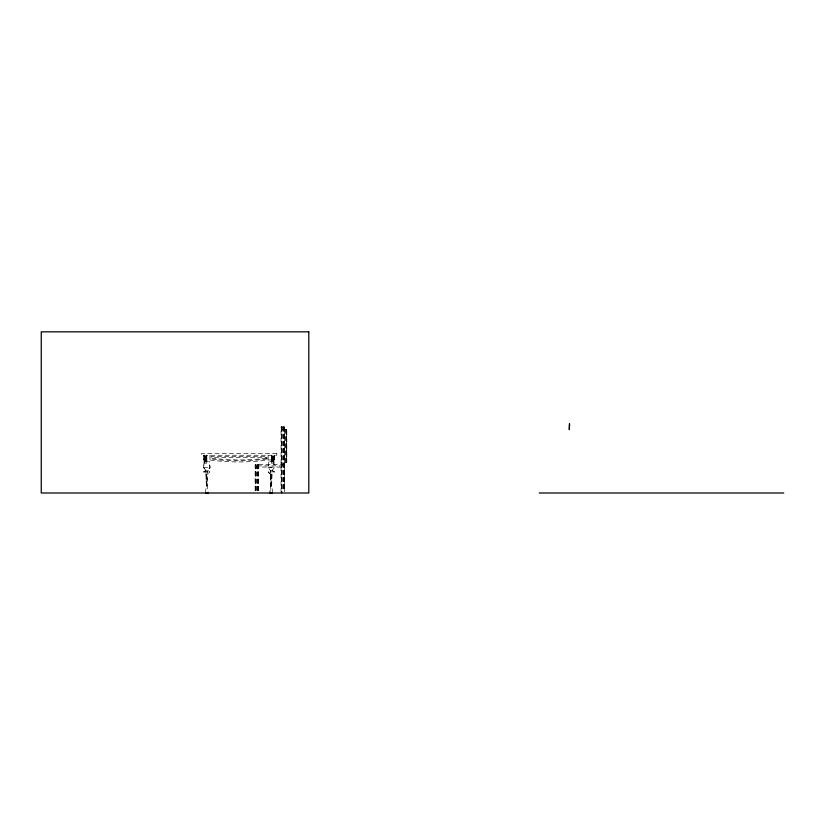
<?xml version="1.0" encoding="UTF-8"?>
<svg xmlns="http://www.w3.org/2000/svg" width="825" height="825" viewBox="0 0 825 825"><rect width="100%" height="100%" fill="white"/><g stroke="black" fill="none" stroke-linecap="round" stroke-linejoin="round"><path stroke-width="0.62" stroke-dasharray="4.12 3.09" d="M205.332 492.721L206.405 486.038L206.611 474.643L203.61 471.89L205.868 470.312L207.745 470.312L210.097 467.445L209.158 461.546M207.745 470.312L207.147 486.038L208.22 492.721M272.704 492.721L271.642 486.038L272.219 470.312L274.581 467.445L273.611 461.546M206.363 486.038L205.817 470.312L203.455 467.445L204.394 461.546L203.507 467.445L205.868 470.312L206.405 486.038L207.188 486.038L206.941 474.643L209.952 471.89L207.694 470.312L210.055 467.445L209.117 461.546M274.426 471.89L268.104 471.89L271.064 474.643L274.426 471.89L272.188 470.312L270.311 470.312L268.104 471.89L271.095 474.643L270.858 486.038L269.827 492.721L270.889 486.038L270.342 470.312L267.95 467.445L268.919 461.546M281.057 429.32L286.822 429.32L286.822 462.34L281.057 462.34M204.053 456.008L204.053 462.248M274.034 456.008L274.034 462.248M204.445 456.38L206.807 456.38M271.281 456.38L273.642 456.38M204.837 456.586L205.229 461.577M273.25 456.586L272.858 461.577M204.445 456.875L205.229 456.875M272.858 456.895L273.642 456.875M204.445 457.009L205.229 457.05M272.858 456.937L273.642 456.968M204.445 457.091L205.229 457.174M272.858 457.102L273.642 457.091M204.445 457.267L206.807 457.267M271.281 457.267L273.642 457.267M272.858 457.483L273.642 457.576M204.053 457.638L205.229 457.7M272.858 457.7L274.034 457.638M204.445 457.834L206.807 457.927M271.281 457.927L273.642 457.927M204.445 458.03L205.229 458.03M272.858 458.03L273.642 458.03M204.445 458.236L205.229 458.123M272.858 458.246L273.642 458.112M203.662 458.401L206.807 458.401M271.281 458.401L274.034 458.339M204.445 458.494L206.807 458.618L204.445 458.71M206.807 458.989L204.053 459.133L206.807 459.174M271.281 458.989L274.034 459.133L271.281 459.174M204.053 459.721L206.807 459.731M271.281 459.731L274.034 459.721M274.426 455.256L274.426 459.979L268.146 459.979A216.346 216.346 0 0 1 209.952 459.979L203.662 459.979L203.662 455.256M204.053 460.154L206.807 460.144M271.281 460.144L274.034 460.154M204.445 460.216L205.229 460.195M272.858 460.216L273.642 460.216M204.445 460.412L206.807 460.412M271.281 460.412L273.642 460.412M204.053 460.783L206.807 460.711M271.281 460.711L274.034 460.783M204.445 461.257L205.229 461.257M272.858 461.257L273.642 461.257M204.023 461.546L209.591 461.546L209.591 459.979M274.055 461.546L268.517 461.546L268.548 459.979M204.053 461.825L206.807 461.825M271.281 461.825L274.034 461.825M284.46 464.692L255.111 464.692L255.111 491.762M257.472 465.877L282.098 465.877M255.111 467.053L284.46 467.053M203.455 467.445L210.097 467.445M267.95 467.445L274.581 467.445M203.61 471.89L209.952 471.89M271.662 486.038L270.868 486.038L270.311 470.312M204.445 457.483L205.229 457.483M271.446 474.643L271.673 486.038M286.636 429.32L286.636 462.34M286.244 429.32L286.244 462.34M286.058 429.32L286.058 462.34M285.78 429.32L285.78 462.34M284.46 491.762L284.46 426.958L281.057 426.958L281.057 492.999M284.285 426.958L284.285 491.762M284.099 426.958L284.099 491.762M283.882 426.958L283.882 491.762M283.697 426.958L283.697 491.762M283.418 426.958L283.418 491.762M282.098 426.958L282.098 492.999M281.923 426.958L281.923 492.999M281.738 426.958L281.738 492.999M281.531 426.958L281.531 492.999M281.346 426.958L281.346 492.999M274.034 455.256L274.034 463.114L271.281 463.114L271.281 455.256M273.25 456.38L273.25 461.825M268.146 455.256L268.146 459.979M258.514 464.692L258.514 492.999M258.338 464.692L258.338 492.999M258.153 464.692L258.122 492.999M257.947 464.692L257.947 492.999M257.761 464.692L257.761 492.999M257.472 464.692L257.472 492.999M256.163 464.692L256.163 491.762M255.977 464.692L255.977 491.762M255.76 464.692L255.76 491.762M255.585 464.692L255.585 491.762M255.399 464.692L255.399 491.762M209.952 455.256L209.952 459.979M206.807 455.256L206.807 463.114L204.053 463.114L204.053 455.256M204.837 456.38L204.837 461.825M266.114 458.184L263.082 458.566A214.314 214.314 0 0 1 215.005 458.556L211.973 458.184L211.973 457.287L266.114 457.287L266.114 458.184M267.001 458.968L263.185 459.442A215.212 215.212 0 0 1 214.902 459.442L211.087 458.968L211.087 456.4L267.001 456.4L267.001 458.968M276.787 453.688L201.321 453.688L201.321 455.256L276.787 455.256L276.787 453.688M273.642 458.607L271.281 458.607L273.642 458.71M286.45 462.34L286.45 429.32L286.43 462.34"/><path stroke-width="1.24" d="M539.251 492.999L783.75 492.999M205.487 493.164L208.075 493.164M269.981 493.164L272.549 493.164M308.798 331.836L41.25 331.836L41.25 492.999L308.798 492.999L308.798 331.836M569.518 423.802L569.312 429.516L569.518 423.802"/></g></svg>
